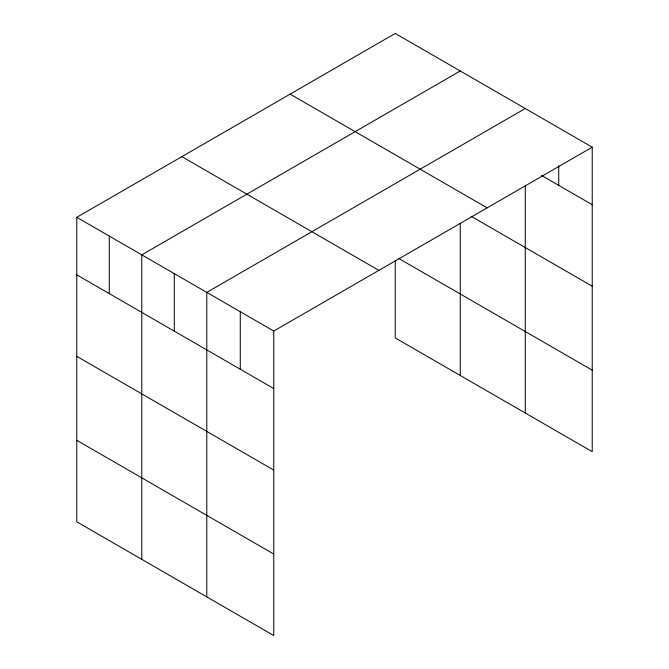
<?xml version="1.0" encoding="UTF-8"?>
<svg xmlns="http://www.w3.org/2000/svg" width="669" height="669" viewBox="0 0 669 669"><rect width="100%" height="100%" fill="white"/><g stroke="black" fill="none" stroke-linecap="round" stroke-linejoin="round"><path stroke-width="1" d="M525.257 185.89L525.257 413.016M76.768 217.316L273.763 331.055L273.763 635.55L76.768 521.812L76.768 217.316L395.237 33.45L592.232 147.188L592.232 451.684L395.237 337.945L395.237 260.626M460.247 70.981L141.778 254.847L141.778 559.343M525.257 108.52L206.788 292.386L206.788 596.882M273.763 331.055L592.232 147.188M541.547 175.445L592.232 204.706M290.137 94.128L487.141 207.858M471.076 216.263L592.232 286.207M398.849 258.527L592.232 370.183M181.859 156.638L378.863 270.376M76.768 274.842L273.763 388.572M76.768 356.343L273.763 470.073M76.768 440.311L273.763 554.049M558.74 165.853L558.74 185.372M460.247 223.321L460.247 375.476M240.271 311.721L240.271 369.238M174.283 273.613L174.283 331.138M109.273 236.082L109.273 293.607"/></g></svg>
